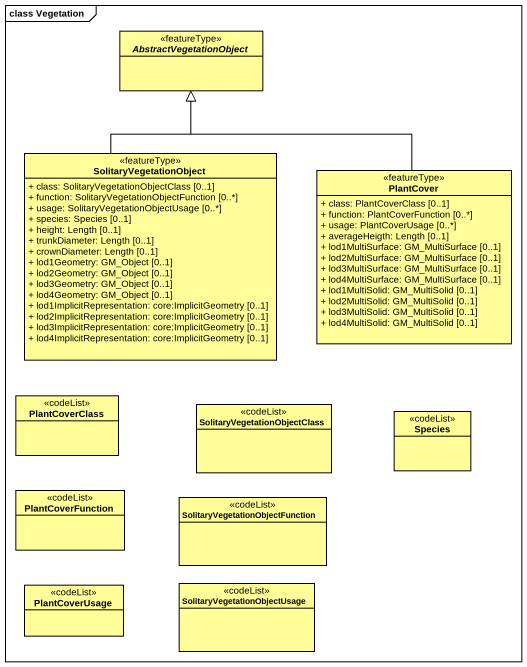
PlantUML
@startuml
mainframe class Vegetation
hide circle
hide empty members
skinparam classAttributeIconSize 0
abstract class AbstractVegetationObject <<featureType>> #FFFE99
class SolitaryVegetationObject <<featureType>> #FFFE99 {
  + class: SolitaryVegetationObjectClass [0..1]
  + function: SolitaryVegetationObjectFunction [0..*]
  + usage: SolitaryVegetationObjectUsage [0..*]
  + species: Species [0..1]
  + height: Length [0..1]
  + trunkDiameter: Length [0..1]
  + crownDiameter: Length [0..1]
  + lod1Geometry: GM_Object [0..1]
  + lod2Geometry: GM_Object [0..1]
  + lod3Geometry: GM_Object [0..1]
  + lod4Geometry: GM_Object [0..1]
  + lod1ImplicitRepresentation: core:ImplicitGeometry [0..1]
  + lod2ImplicitRepresentation: core:ImplicitGeometry [0..1]
  + lod3ImplicitRepresentation: core:ImplicitGeometry [0..1]
  + lod4ImplicitRepresentation: core:ImplicitGeometry [0..1]
}
class PlantCover <<featureType>> #FFFE99 {
  + class: PlantCoverClass [0..1]
  + function: PlantCoverFunction [0..*]
  + usage: PlantCoverUsage [0..*]
  + averageHeigth: Length [0..1]
  + lod1MultiSurface: GM_MultiSurface [0..1]
  + lod2MultiSurface: GM_MultiSurface [0..1]
  + lod3MultiSurface: GM_MultiSurface [0..1]
  + lod4MultiSurface: GM_MultiSurface [0..1]
  + lod1MultiSolid: GM_MultiSolid [0..1]
  + lod2MultiSolid: GM_MultiSolid [0..1]
  + lod3MultiSolid: GM_MultiSolid [0..1]
  + lod4MultiSolid: GM_MultiSolid [0..1]
}
class PlantCoverClass <<codeList>> #FFFE99
class "SolitaryVegetationObjectClass" as SolitaryVegetationObjectClas <<codeList>> #FFFE99
class Species <<codeList>> #FFFE99
class PlantCoverFunction <<codeList>> #FFFE99
class "SolitaryVegetationObjectFunction" as SolitaryVegetationObjectFunc <<codeList>> #FFFE99
class PlantCoverUsage <<codeList>> #FFFE99
class "SolitaryVegetationObjectUsage" as SolitaryVegetationObjectUsag <<codeList>> #FFFE99
SolitaryVegetationObject -up-|> AbstractVegetationObject
PlantCover -up-|> AbstractVegetationObject
@enduml
